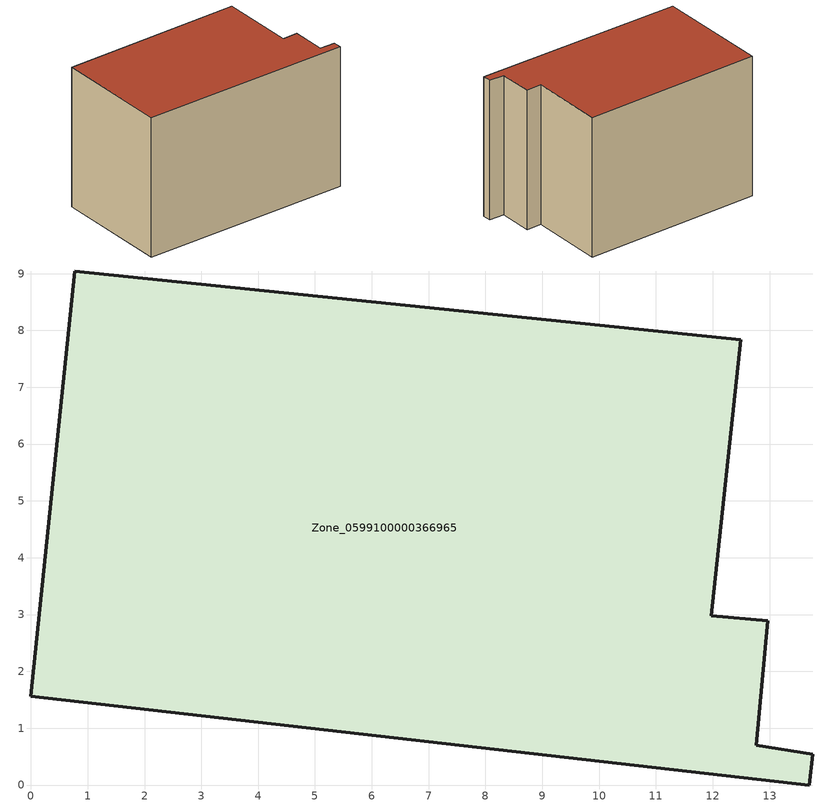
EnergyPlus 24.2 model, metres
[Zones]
Zone_0599100000366965
 floor ground (C_G): 0,1.56 0.77,9.05 12.49,7.83 11.97,2.98 12.97,2.89 12.77,0.7 13.76,0.54 13.7,0 z0
 wall outside (C_F): 12.97,2.89 11.97,2.98 12.49,7.83 0.77,9.05 0,1.56 13.7,0 13.76,0.54 12.77,0.7 12.97,2.89 z0:9.31
 roof outside (C_R): 12.49,7.83 0.77,9.05 0,1.56 13.7,0 13.76,0.54 12.77,0.7 12.97,2.89 11.97,2.98 z9.31
[BUILDING]
Pand.0599100000366965: North Axis=0; Terrain=City; Loads Convergence Tolerance Value=0.04; Temperature Convergence Tolerance Value=0.4; Solar Distribution=FullExterior; Maximum Number of Warmup Days=25; Minimum Number of Warmup Days=1
[Site:Location]
Rotterdam.The.Hague.AP_ZH_NLD Design_Conditions: Latitude=51.96; Longitude=4.45; Time Zone=1; Elevation=-4.5
[SITE:GROUNDTEMPERATURE:BUILDINGSURFACE]
18, 18, 18, 18, 18, 18, 18, 18, 18, 18, 18, 18
[MATERIAL] Thermal Absorptance=0.9; Solar Absorptance=0.7; Visible Absorptance=0.7
Name | Roughness | Thickness | Conductivity | Density | Specific Heat
G.TI.1992-2005 | MediumSmooth | 0.15 | 0.06 | 540 | 1210
F.TI.1992-2005 | Rough | 0.3 | 0.12 | 1920 | 840
R.TI.1992-2005 | MediumRough | 0.2 | 0.08 | 1500 | 1000
[CONSTRUCTION]
C_G: G.TI.1992-2005
C_F: F.TI.1992-2005
C_R: R.TI.1992-2005
[ZONE]
Zone_0599100000366965: Type=1; Multiplier=1; Ceiling Height=Autocalculate; Volume=Autocalculate; Floor Area=autocalculate; Part of Total Floor Area=Yes
[ZONEINFILTRATION:DESIGNFLOWRATE]
Infil_Zone_0599100000366965: Zone or ZoneList or Space or SpaceList=Zone_0599100000366965; Schedule=AlwaysOn; Design Flow Rate Calculation Method=Flow/Area; Flow Rate per Floor Area=0.0015; Constant Term Coefficient=1; Temperature Term Coefficient=0; Velocity Term Coefficient=0; Velocity Squared Term Coefficient=0
[HVACTEMPLATE:ZONE:IDEALLOADSAIRSYSTEM]
Zone_0599100000366965: Maximum Heating Supply Air Temperature=50; Minimum Cooling Supply Air Temperature=13; Maximum Heating Supply Air Humidity Ratio=0.0156; Minimum Cooling Supply Air Humidity Ratio=0.0077; Heating Limit=NoLimit; Cooling Limit=NoLimit; Dehumidification Control Type=ConstantSensibleHeatRatio; Cooling Sensible Heat Ratio=0.7; Dehumidification Setpoint=60; Humidification Control Type=None; Humidification Setpoint=30; Outdoor Air Method=None; Outdoor Air Flow Rate per Person=0.00944; Outdoor Air Flow Rate per Zone Floor Area=0; Outdoor Air Flow Rate per Zone=0; Demand Controlled Ventilation Type=None; Outdoor Air Economizer Type=NoEconomizer; Heat Recovery Type=None; Sensible Heat Recovery Effectiveness=0.7; Latent Heat Recovery Effectiveness=0.65
[ZONECONTROL:THERMOSTAT]
ThermostatControl_Zone_0599100000366965: Zone or ZoneList=Zone_0599100000366965; Control Type Schedule=DualSetpointControlType; Control 1=Thermostat_Zone_0599100000366965; Temperature Difference Between Cutout And Setpoint=0
[THERMOSTATSETPOINT:DUALSETPOINT]
Thermostat_Zone_0599100000366965: Heating Setpoint Temperature Schedule=HeatingSetpoint_Zone_0599100000366965; Cooling Setpoint Temperature Schedule=CoolingSetpoint_Zone_0599100000366965
[SCHEDULE:COMPACT]
HeatingSetpoint_Zone_0599100000366965: Through: 12/31, For: AllDays, Until: 24:00, 21
CoolingSetpoint_Zone_0599100000366965: Through: 12/31, For: AllDays, Until: 24:00, 24
DualSetpointControlType: Through: 12/31, For: AllDays, Until: 24:00, 4
AlwaysOn: Through: 12/31, For: AllDays, Until: 24:00, 1
